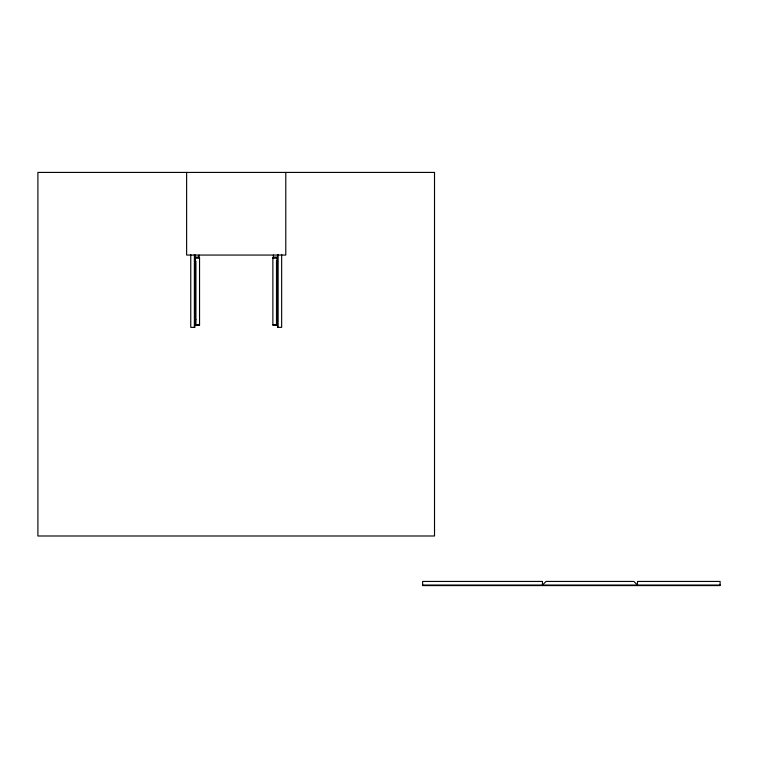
<?xml version="1.0" encoding="UTF-8"?>
<svg xmlns="http://www.w3.org/2000/svg" width="758" height="758" viewBox="0 0 758 758"><rect width="100%" height="100%" fill="white"/><g stroke="black" fill="none" stroke-linecap="round" stroke-linejoin="round"><path stroke-width="1.14" d="M542.453 585.053L546.063 581.443L633.859 581.443L637.469 585.053M194.891 257.123L199.022 257.123M273.392 257.123L277.523 257.123M195.412 258.004L199.543 258.004M272.871 258.004L277.002 258.004M194.891 261.254L195.412 261.254M277.002 261.254L277.523 261.254M195.412 319.715L195.924 319.715M276.49 319.715L277.002 319.715M195.412 324.831L199.543 324.831M272.871 324.831L277.002 324.831M422.642 585.053L720.1 585.053M637.469 585.574L637.469 581.443L720.1 581.443L720.1 585.574L422.642 585.574L422.642 581.443L542.453 581.443L542.453 585.574M285.785 172.426L285.785 255.058L186.629 255.058L186.629 172.426M281.654 254.527L281.654 327.361L277.523 327.361L277.523 254.527M278.034 254.527L278.034 327.361M276.49 261.15L276.49 324.831M273.392 255.058L273.392 257.644M199.022 255.058L199.022 257.644M195.924 261.15L195.924 324.831M194.891 254.527L194.891 327.361L190.76 327.361L190.76 254.527M194.38 254.527L194.38 327.361M434.514 172.426L37.9 172.426L37.9 535.991L434.514 535.991L434.514 172.426M199.543 257.644L195.412 257.644L195.412 325.191L199.543 325.191L199.543 257.644M277.002 257.644L272.871 257.644L272.871 325.191L277.002 325.191L277.002 257.644"/></g></svg>
